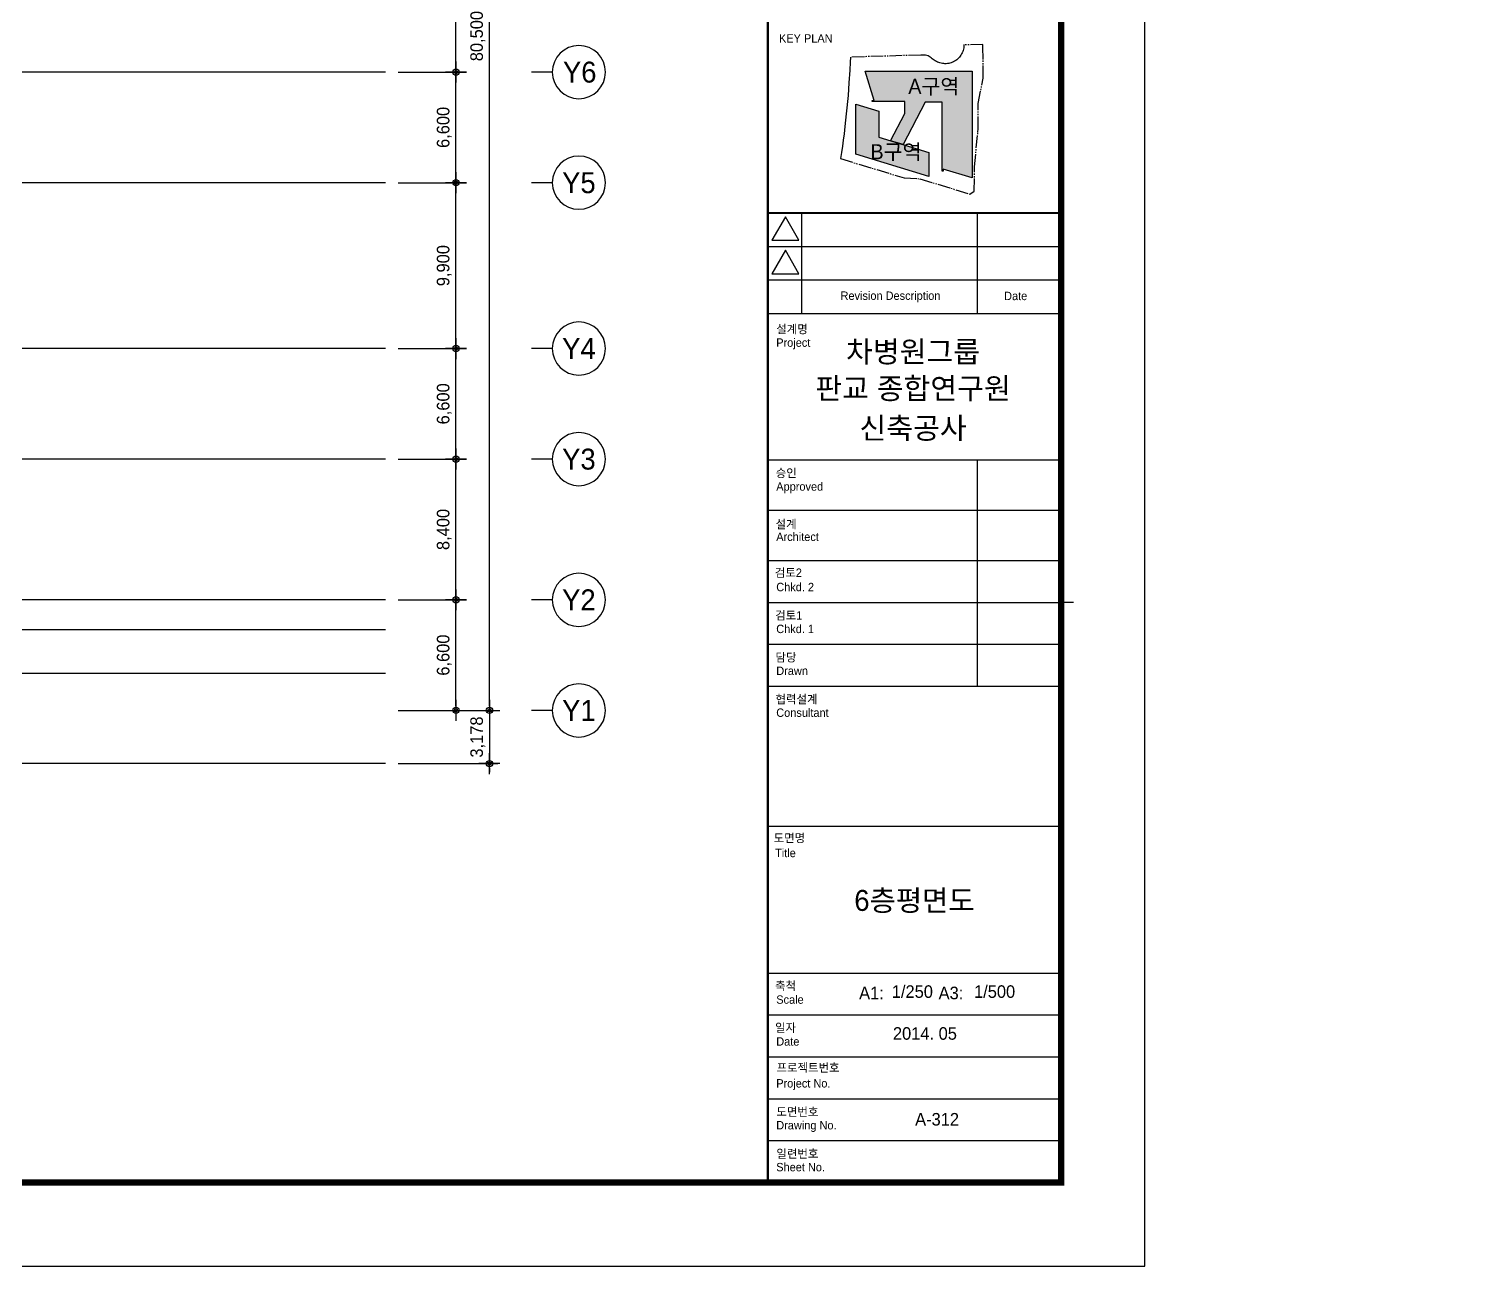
# Model space of a CAD drawing. Header units: metres. Extents: x 630750 to 860239, y 578133 to 726633.
# Drawn here: x 774389 to 860239, y 578133 to 651998 of the extents above; entities that cross this region are included whole.
import ezdxf
from ezdxf.enums import TextEntityAlignment as Align

# ---------------------------------------------------------------- set-up
doc = ezdxf.new("R2010")
doc.units = ezdxf.units.M
doc.header["$LTSCALE"] = 300
doc.linetypes.add('SITE$0$ACAD$0$DASHED', pattern=[19.05, 12.7, -6.35])
doc.linetypes.add('SITE$0$PROPERTY', pattern=[37.5, 25, -2.5, 2.5, -2.5, 2.5, -2.5])
doc.layers.get('Defpoints').update_dxf_attribs({"color": 8})
for name, color, linetype in [('001dmp-FORM', 7, 'Continuous'), ('A-CEN-1', 1, 'Continuous'), ('A-DIM', 7, 'Continuous'), ('A-GRID-DIMS', 14, 'Continuous'), ('A-HAT-2', 8, 'Continuous'), ('A-TXT-S', 3, 'Continuous'), ('DIM', 7, 'Continuous'), ('SITE$0$C-PROP', 72, 'SITE$0$ACAD$0$DASHED')]:
    doc.layers.add(name, color=color, linetype=linetype)
doc.styles.add('TEXT(돋음)', font='')
doc.styles.add('돋움', font='')
doc.styles.get('TEXT(돋음)').set_extended_font_data('Dotum')
doc.styles.get('돋움').set_extended_font_data('Dotum')
doc.dimstyles.new('DIM250', dxfattribs={"dimscale": 250, "dimtxt": 3, "dimasz": 1, "dimexe": 2, "dimexo": 3, "dimgap": 1, "dimtad": 1, "dimdec": 0, "dimzin": 0, "dimdsep": 46, "dimlunit": 6, "dimtxsty": 'TEXT(돋음)', "dimblk": 'Z_DOT', "dimcen": 2.5, "dimdle": 2, "dimclrd": 256, "dimclre": 256, "dimclrt": 3, "dimadec": 0, "dimazin": 0, "dimtfac": 1, "dimtdec": 0, "dimtix": 1, "dimtmove": 2, "dimatfit": 3, "dimldrblk": 'Z_DOT', "dimfxl": 1, "dimtolj": 1, "dimtzin": 0, "dimarcsym": 0})

# ---------------------------------------------------------------- blocks, each defined once
blk = doc.blocks.new('Z_DOT')
at = {"layer": 'DIM', "color": 7}
for p, q in [((-2.5, 0), (2.5, 0)), ((0, -2.5), (0, 2.5))]:
    blk.add_line(p, q, dxfattribs=at)
for radius in [0.75, 0.375]:
    blk.add_circle((0, 0), radius, dxfattribs=at)
blk = doc.blocks.new('*D41')
at = {"layer": 'A-DIM', "lineweight": -2, "transparency": 16777216}
for p, q in [((796435, 691810), (802384, 691810)), ((801884, 611560), (801884, 691560)), ((796435, 611310), (802384, 611310))]:
    blk.add_line(p, q, dxfattribs=at)
at = {"layer": 'Defpoints', "color": 0, "transparency": 16777216}
for p in [(795685, 691810), (801884, 691810), (795685, 611310)]:
    blk.add_point(p, dxfattribs=at)
at = {"layer": 'A-DIM', "lineweight": -2, "transparency": 16777216, "xscale": 250, "yscale": 250, "zscale": 250}
for p, rotation in [((801884, 691810), 90), ((801884, 611310), 270)]:
    blk.add_blockref('Z_DOT', p, dxfattribs=dict(at, rotation=rotation))
at = {"layer": 'A-DIM', "color": 3, "transparency": 16777216, "insert": (801187, 651560), "char_height": 750, "attachment_point": 5, "rotation": 90, "style": 'TEXT(돋음)'}
blk.add_mtext('\\A1;80,500', dxfattribs=at)
blk = doc.blocks.new('*D42')
at = {"layer": 'A-DIM', "lineweight": -2, "transparency": 16777216}
for p, q in [((796435, 617910), (800385, 617910)), ((799885, 611560), (799885, 617660)), ((796435, 611310), (800385, 611310))]:
    blk.add_line(p, q, dxfattribs=at)
at = {"layer": 'Defpoints', "color": 0, "transparency": 16777216}
for p in [(795685, 617910), (799885, 617910), (795685, 611310)]:
    blk.add_point(p, dxfattribs=at)
at = {"layer": 'A-DIM', "lineweight": -2, "transparency": 16777216, "xscale": 250, "yscale": 250, "zscale": 250}
for p, rotation in [((799885, 617910), 90), ((799885, 611310), 270)]:
    blk.add_blockref('Z_DOT', p, dxfattribs=dict(at, rotation=rotation))
at = {"layer": 'A-DIM', "color": 3, "transparency": 16777216, "insert": (799187, 614610), "char_height": 750, "attachment_point": 5, "rotation": 90, "style": 'TEXT(돋음)'}
blk.add_mtext('\\A1;6,600', dxfattribs=at)
blk = doc.blocks.new('*D43')
at = {"layer": 'A-DIM', "lineweight": -2, "transparency": 16777216}
for p, q in [((796435, 626310), (800385, 626310)), ((799885, 618160), (799885, 626060)), ((796435, 617910), (800385, 617910))]:
    blk.add_line(p, q, dxfattribs=at)
at = {"layer": 'Defpoints', "color": 0, "transparency": 16777216}
for p in [(795685, 626310), (799885, 626310), (795685, 617910)]:
    blk.add_point(p, dxfattribs=at)
at = {"layer": 'A-DIM', "lineweight": -2, "transparency": 16777216, "xscale": 250, "yscale": 250, "zscale": 250}
for p, rotation in [((799885, 626310), 90), ((799885, 617910), 270)]:
    blk.add_blockref('Z_DOT', p, dxfattribs=dict(at, rotation=rotation))
at = {"layer": 'A-DIM', "color": 3, "transparency": 16777216, "insert": (799187, 622110), "char_height": 750, "attachment_point": 5, "rotation": 90, "style": 'TEXT(돋음)'}
blk.add_mtext('\\A1;8,400', dxfattribs=at)
blk = doc.blocks.new('*D44')
at = {"layer": 'A-DIM', "lineweight": -2, "transparency": 16777216}
for p, q in [((796435, 632910), (800385, 632910)), ((799885, 626560), (799885, 632660)), ((796435, 626310), (800385, 626310))]:
    blk.add_line(p, q, dxfattribs=at)
at = {"layer": 'Defpoints', "color": 0, "transparency": 16777216}
for p in [(795685, 632910), (799885, 632910), (795685, 626310)]:
    blk.add_point(p, dxfattribs=at)
at = {"layer": 'A-DIM', "lineweight": -2, "transparency": 16777216, "xscale": 250, "yscale": 250, "zscale": 250}
for p, rotation in [((799885, 632910), 90), ((799885, 626310), 270)]:
    blk.add_blockref('Z_DOT', p, dxfattribs=dict(at, rotation=rotation))
at = {"layer": 'A-DIM', "color": 3, "transparency": 16777216, "insert": (799187, 629610), "char_height": 750, "attachment_point": 5, "rotation": 90, "style": 'TEXT(돋음)'}
blk.add_mtext('\\A1;6,600', dxfattribs=at)
blk = doc.blocks.new('*D45')
at = {"layer": 'A-DIM', "lineweight": -2, "transparency": 16777216}
for p, q in [((796435, 649410), (800385, 649410)), ((799885, 643060), (799885, 649160)), ((796435, 642810), (800385, 642810))]:
    blk.add_line(p, q, dxfattribs=at)
at = {"layer": 'Defpoints', "color": 0, "transparency": 16777216}
for p in [(795685, 649410), (799885, 649410), (795685, 642810)]:
    blk.add_point(p, dxfattribs=at)
at = {"layer": 'A-DIM', "lineweight": -2, "transparency": 16777216, "xscale": 250, "yscale": 250, "zscale": 250}
for p, rotation in [((799885, 649410), 90), ((799885, 642810), 270)]:
    blk.add_blockref('Z_DOT', p, dxfattribs=dict(at, rotation=rotation))
at = {"layer": 'A-DIM', "color": 3, "transparency": 16777216, "insert": (799187, 646110), "char_height": 750, "attachment_point": 5, "rotation": 90, "style": 'TEXT(돋음)'}
blk.add_mtext('\\A1;6,600', dxfattribs=at)
blk = doc.blocks.new('*D46')
at = {"layer": 'A-DIM', "lineweight": -2, "transparency": 16777216}
for p, q in [((796435, 642810), (800385, 642810)), ((799885, 633160), (799885, 642560)), ((796435, 632910), (800385, 632910))]:
    blk.add_line(p, q, dxfattribs=at)
at = {"layer": 'Defpoints', "color": 0, "transparency": 16777216}
for p in [(795685, 642810), (799885, 642810), (795685, 632910)]:
    blk.add_point(p, dxfattribs=at)
at = {"layer": 'A-DIM', "lineweight": -2, "transparency": 16777216, "xscale": 250, "yscale": 250, "zscale": 250}
for p, rotation in [((799885, 642810), 90), ((799885, 632910), 270)]:
    blk.add_blockref('Z_DOT', p, dxfattribs=dict(at, rotation=rotation))
at = {"layer": 'A-DIM', "color": 3, "transparency": 16777216, "insert": (799187, 637860), "char_height": 750, "attachment_point": 5, "rotation": 90, "style": 'TEXT(돋음)'}
blk.add_mtext('\\A1;9,900', dxfattribs=at)
blk = doc.blocks.new('*D47')
at = {"layer": 'A-DIM', "lineweight": -2, "transparency": 16777216}
for p, q in [((796435, 659310), (800385, 659310)), ((799885, 649660), (799885, 659060)), ((796435, 649410), (800385, 649410))]:
    blk.add_line(p, q, dxfattribs=at)
at = {"layer": 'Defpoints', "color": 0, "transparency": 16777216}
for p in [(795685, 659310), (799885, 659310), (795685, 649410)]:
    blk.add_point(p, dxfattribs=at)
at = {"layer": 'A-DIM', "lineweight": -2, "transparency": 16777216, "xscale": 250, "yscale": 250, "zscale": 250}
for p, rotation in [((799885, 659310), 90), ((799885, 649410), 270)]:
    blk.add_blockref('Z_DOT', p, dxfattribs=dict(at, rotation=rotation))
at = {"layer": 'A-DIM', "color": 3, "transparency": 16777216, "insert": (799187, 654360), "char_height": 750, "attachment_point": 5, "rotation": 90, "style": 'TEXT(돋음)'}
blk.add_mtext('\\A1;9,900', dxfattribs=at)
blk = doc.blocks.new('*D54')
at = {"layer": 'A-DIM', "lineweight": -2, "transparency": 16777216}
for p, q in [((796435, 611310), (802384, 611310)), ((801884, 611560), (801884, 611810)), ((801884, 611310), (801884, 608133)), ((796435, 608133), (802384, 608133)), ((801884, 607883), (801884, 607633))]:
    blk.add_line(p, q, dxfattribs=at)
at = {"layer": 'Defpoints', "color": 0, "transparency": 16777216}
for p in [(795685, 611310), (795685, 608133), (801884, 608133)]:
    blk.add_point(p, dxfattribs=at)
at = {"layer": 'A-DIM', "lineweight": -2, "transparency": 16777216, "xscale": 250, "yscale": 250, "zscale": 250}
for p, rotation in [((801884, 611310), 270), ((801884, 608133), 90)]:
    blk.add_blockref('Z_DOT', p, dxfattribs=dict(at, rotation=rotation))
at = {"layer": 'A-DIM', "color": 3, "transparency": 16777216, "insert": (801187, 609721), "char_height": 750, "attachment_point": 5, "rotation": 90, "style": 'TEXT(돋음)'}
blk.add_mtext('\\A1;3,178', dxfattribs=at)
blk = doc.blocks.new('주열마킹')
blk.add_line((0, 5), (0, 0))
blk.add_circle((0, 11.35), 6.35)
at = {"color": 3, "style": '돋움'}
blk.add_attdef('NO', text='', height=5, dxfattribs=at).set_placement((0, 11.35), align=Align.MIDDLE_CENTER)
blk = doc.blocks.new('xref-sheet(건축)')
h = blk.add_hatch(color=7)
edge = h.paths.add_edge_path()
edge.add_spline(control_points=[(9178.9, 471), (9179.1, 471), (9179.3, 471), (9179.5, 471), (9179.5, 471), (9179.5, 471), (9179.5, 470.9), (9179.5, 470.8), (9179.5, 470.7), (9179.5, 470.6), (9179.3, 470.6), (9179.1, 470.6), (9178.8, 470.6), (9178.8, 470.6), (9178.8, 470.6), (9178.8, 470.7), (9178.9, 470.8), (9178.9, 470.9), (9178.9, 471)], knot_values=[0, 0, 0, 0, 1, 1, 1, 2, 2, 2, 3, 3, 3, 4, 4, 4, 5, 5, 5, 6, 6, 6, 6], degree=3, periodic=0)
at = {"layer": '001dmp-FORM'}
for p, q in [((7590, 2515), (7590, 2275)), ((8010, 2515), (8010, 2275)), ((7584.2, 2449.7), (7551.7, 2505.8)), ((7519.2, 2449.7), (7584.2, 2449.7)), ((7510, 2435), (8210, 2435)), ((7584.2, 2369.7), (7551.7, 2425.8)), ((7519.2, 2369.7), (7584.2, 2369.7)), ((7510, 2355), (8210, 2355)), ((7510, 2275), (8210, 2275)), ((7510, 1925), (8210, 1925)), ((8010, 1925), (8010, 1385)), ((7510, 1805), (8210, 1805)), ((7510, 1685), (8210, 1685)), ((7510, 1585), (8210, 1585)), ((8240, 1585), (8210, 1585)), ((7510, 1485), (8210, 1485)), ((7510, 1385), (8210, 1385)), ((8210, 1050), (7510, 1050)), ((7510, 700), (8210, 700)), ((7510, 600), (8210, 600)), ((7510, 500), (8210, 500)), ((7510, 400), (8210, 400)), ((7510, 300), (8210, 300))]:
    blk.add_line(p, q, dxfattribs=at)
at = {"layer": '001dmp-FORM', "color": 30}
blk.add_lwpolyline([(8410, 5940), (0, 5940), (0, 0), (8410, 0)], close=True, dxfattribs=at)
at = {"layer": '001dmp-FORM', "const_width": 15}
blk.add_lwpolyline([(300, 200), (300, 5740), (8210, 5740), (8210, 200)], close=True, dxfattribs=at)
at = {"layer": '001dmp-FORM', "const_width": 5}
for points in [[(7510, 200), (7510, 5740)], [(7510, 2515), (8210, 2515)]]:
    blk.add_lwpolyline(points, dxfattribs=at)
at = {"layer": '001dmp-FORM'}
for points in [[(7551.7, 2505.8), (7519.2, 2449.7)], [(7551.7, 2425.8), (7519.2, 2369.7)]]:
    blk.add_lwpolyline(points, dxfattribs=at)
at = {"layer": '001dmp-FORM', "color": 3, "linetype": 'Continuous', "style": '돋움'}
for s, p in [('KEY PLAN', (7536.5, 2921.7)), ('승인', (7528.8, 1883.9)), ('설계', (7528.5, 1761.6)), ('검토2', (7526.5, 1645.9)), ('검토1', (7527.4, 1543.8)), ('담당', (7528.1, 1443.6)), ('협력설계', (7528.1, 1343.6)), ('도면명', (7523.7, 1012.4)), ('축척', (7527.2, 659.4)), ('일자', (7527.2, 559.4)), ('프로젝트번호', (7530.5, 464.1)), ('도면번호', (7530.3, 358.6)), ('일련번호', (7530.3, 258.6))]:
    blk.add_text(s, height=20, dxfattribs=at).set_placement(p)
for s, p in [('Revision Description', (7802.7, 2317.3)), ('Date', (8101.6, 2316.7))]:
    blk.add_text(s, height=20, dxfattribs=at).set_placement(p, align=Align.MIDDLE_CENTER)
for s, p in [('설계명', (7530, 2237.3)), ('Project', (7530, 2205.3)), ('Approved', (7530, 1861.7)), ('Architect', (7530, 1741.7)), ('Chkd. 2', (7530, 1621.7)), ('Chkd. 1', (7530, 1521.7)), ('Drawn', (7530, 1421.7)), ('Consultant', (7530, 1321.7)), ('Title', (7527.2, 986.7)), ('Scale', (7530, 636.7)), ('Date', (7530, 536.7)), ('Project No.', (7530, 436.7)), ('Drawing No.', (7530, 336.7)), ('Sheet No.', (7530, 236.7))]:
    blk.add_text(s, height=20, dxfattribs=at).set_placement(p, align=Align.MIDDLE_LEFT)
at = {"layer": '001dmp-FORM', "color": 3, "style": '돋움'}
for s, p in [('차병원그룹', (7856.6, 2184)), ('판교 종합연구원', (7856.6, 2096.7)), ('신축공사', (7856.6, 2001.8))]:
    blk.add_text(s, height=51, dxfattribs=at).set_placement(p, align=Align.MIDDLE)
for s, p in [('A1:            A3:      ', (7884.9, 652.5)), ('2014. 05', (7884.9, 555.8))]:
    blk.add_text(s, height=30, rotation=0, dxfattribs=at).set_placement(p, align=Align.MIDDLE_CENTER)

msp = doc.modelspace()

# ---------------------------------------------------------------- hatches: boundary and pattern name
at = {"layer": 'A-HAT-2'}
h = msp.add_hatch(color=251, dxfattribs=at)
h.paths.add_polyline_path([(828896.342, 647609.669), (828896.342, 644027.547), (828896.342, 643639.443), (830688.842, 643095.151), (830688.842, 649465.163), (824316.098, 649465.163), (824867.207, 647650.163), (826668.843, 647650.163), (826668.843, 646933.913), (825826.961, 645314.279), (826568.03, 645089.255), (827883.587, 647620.164)])
h.paths.add_polyline_path([(825116.342, 645530.057), (825116.342, 647087.83), (823743.842, 647504.587), (823743.842, 644512.434), (828108.457, 643187.129), (828108.457, 644621.508)])

# ---------------------------------------------------------------- linework, layer by layer
at = {"layer": 'A-CEN-1', "linetype": 'Continuous'}
for p, q in [((795684.429, 649410.238, 0), (657202.595, 649410.239, 0)), ((795684.429, 642810.238, 0), (744904.619, 642810.239, 0)), ((795684.429, 632910.238, 0), (744904.619, 632910.239, 0)), ((795684.429, 626310.238, 0), (744904.407, 626310.239, 0)), ((795684.429, 617910.238, 0), (744904.407, 617910.239, 0)), ((795684.506, 608132.543, 0), (768618.902, 608132.543, 0))]:
    msp.add_line(p, q, dxfattribs=at)
at = {"layer": 'A-CEN-1', "linetype": 'Continuous', "ltscale": 0.1}
for p, q in [((795684.332, 616110.238, 0), (744904.4, 616110.238, 0)), ((795684.332, 613510.238, 0), (762119.576, 613510.238, 0))]:
    msp.add_line(p, q, dxfattribs=at)
at = {"layer": 'A-HAT-2', "color": 2}
for points in [[(824715.093, 647650.163), (824715.093, 647721.413), (824845.573, 647721.413), (824316.098, 649465.163), (830688.842, 649465.163), (830688.842, 643095.151), (828967.594, 643617.807), (828967.594, 643495.165), (828896.342, 643495.165), (828896.342, 643789.881), (828896.342, 644027.547), (828896.342, 647609.669), (827883.587, 647620.164)], [(823743.842, 647504.587), (825116.342, 647087.83), (825116.342, 645530.057), (828108.457, 644621.508), (828108.457, 643187.129), (823743.842, 644512.434), (823743.842, 647504.587)], [(826568.03, 645089.255), (825826.961, 645314.279), (826668.843, 646933.913), (826668.843, 647650.163), (824715.093, 647650.163)], [(827883.587, 647620.164), (826568.03, 645089.255)]]:
    msp.add_lwpolyline(points, dxfattribs=at)
at = {"layer": 'SITE$0$C-PROP', "color": 5, "linetype": 'SITE$0$PROPERTY', "ltscale": 0.1}
msp.add_lwpolyline([(823426.953, 650303.836), (823411.461, 650004.097), (823387.652, 649516.994), (823341.535, 648769.14), (823317.512, 648395.903), (823286.1, 648024.158), (823250.664, 647652.085), (823214.952, 647281.667), (823177.586, 646910.973), (823139.778, 646538.847), (823096.953, 646168.266), (823043.722, 645723.196), (822998.747, 645353.279), (822951.18, 644982.591), (822896.666, 644614.829), (822842.207, 644244.697), (826631.817, 643092.896), (827562.849, 643045.246), (830560.101, 642133.794), (830819.081, 642304.316), (830825.276, 643765.331), (831037.862, 645832.18), (831050.976, 646017.282), (831044.794, 647532.342), (831355.784, 649047.727), (831337.336, 650925.236), (831332.946, 651066.29), (830197.131, 651032.662), (830196.948, 650998.971), (830194.813, 650925.855), (830185.618, 650850.207), (830170.69, 650776.326), (830151.02, 650702.337), (830126.774, 650631.328), (830097.512, 650561.866), (830063.728, 650493.013), (830024.157, 650428.299), (829981.444, 650366.123), (829934.156, 650306.927), (829883.231, 650251.207), (829829.164, 650198.025), (829771.459, 650148.319), (829710.559, 650103.523), (829645.968, 650064.573), (829579.172, 650028.657), (829509.898, 649997.43), (829439.579, 649970.449), (829366.78, 649948.156), (829293.158, 649930.826), (829217.994, 649918.681), (829142.447, 649912.932), (829067.289, 649910.988), (828991.527, 649914.723), (828915.657, 649923.201), (828841.335, 649936.695), (828767.621, 649954.711), (828694.737, 649977.965), (828625.054, 650006.511), (828556.697, 650039.357), (828490.382, 650076.282), (828427.489, 650119.216), (828366.693, 650163.858), (828307.497, 650211.146), (828251.777, 650262.072), (828190.538, 650305.28), (828125.878, 650342.48), (828057.079, 650373.893), (827987.008, 650398.634), (827914.232, 650417.146), (827839.963, 650428.27), (827764.255, 650429.634), (827710.657, 650428.891), (827634.782, 650427.168)], close=True, dxfattribs=at)

# ---------------------------------------------------------------- block references
at = {"xscale": 24.9999912600033, "yscale": 24.99999123637099, "zscale": 24.99999123690949}
msp.add_blockref('xref-sheet(건축)', (630749.995, 578132.782), dxfattribs=at)
at = {"layer": 'A-GRID-DIMS'}
ref = msp.add_blockref('주열마킹', (804384.4, 649410.236, 0), dxfattribs=dict(at, xscale=-250.0000000006985, yscale=250, zscale=250, rotation=269.9999997677735))
ref.add_attrib('NO', 'Y6', dxfattribs={"layer": '0', "color": 3, "height": 1250, "rotation": 359.99999973, "style": '돋움'}).set_placement((807270.577, 649410.236, 0), align=Align.MIDDLE_CENTER)
ref = msp.add_blockref('주열마킹', (804384.396, 642810.236, 0), dxfattribs=dict(at, xscale=-250.0000000006985, yscale=250, zscale=250, rotation=269.9999997677735))
ref.add_attrib('NO', 'Y5', dxfattribs={"layer": '0', "color": 3, "height": 1250, "rotation": 359.99999973, "style": '돋움'}).set_placement((807221.896, 642810.235, 0), align=Align.MIDDLE_CENTER)
ref = msp.add_blockref('주열마킹', (804384.39, 632910.236, 0), dxfattribs=dict(at, xscale=-250.0000000006985, yscale=250, zscale=250, rotation=269.9999997677735))
ref.add_attrib('NO', 'Y4', dxfattribs={"layer": '0', "color": 3, "height": 1250, "rotation": 359.99999973, "style": '돋움'}).set_placement((807221.89, 632910.234, 0), align=Align.MIDDLE_CENTER)
ref = msp.add_blockref('주열마킹', (804384.386, 626310.236, 0), dxfattribs=dict(at, xscale=-250.0000000006985, yscale=250, zscale=250, rotation=269.9999997677735))
ref.add_attrib('NO', 'Y3', dxfattribs={"layer": '0', "color": 3, "height": 1250, "rotation": 359.99999973, "style": '돋움'}).set_placement((807221.886, 626310.234, 0), align=Align.MIDDLE_CENTER)
ref = msp.add_blockref('주열마킹', (804384.38, 617910.235, 0), dxfattribs=dict(at, xscale=-250.0000000006985, yscale=250, zscale=250, rotation=269.9999997677735))
ref.add_attrib('NO', 'Y2', dxfattribs={"layer": '0', "color": 3, "height": 1250, "rotation": 359.99999973, "style": '돋움'}).set_placement((807221.88, 617910.234, 0), align=Align.MIDDLE_CENTER)
ref = msp.add_blockref('주열마킹', (804384.38, 611310.236, 0), dxfattribs=dict(at, xscale=-250.0000000006985, yscale=250, zscale=250, rotation=269.9999997677735))
ref.add_attrib('NO', 'Y1', dxfattribs={"layer": '0', "color": 3, "height": 1250, "rotation": 359.99999973, "style": '돋움'}).set_placement((807221.88, 611310.235, 0), align=Align.MIDDLE_CENTER)

# ---------------------------------------------------------------- texts
at = {"layer": '001dmp-FORM', "color": 3, "style": '돋움'}
for s, height, p in [('6층평면도', 1250, (827250.201, 599968.333)), ('1/250         1/500', 750, (829577.506, 594526.954)), ('A-312', 750, (828598.117, 586905.511))]:
    msp.add_text(s, height=height, rotation=0.00001751, dxfattribs=at).set_placement(p, align=Align.MIDDLE_CENTER)
at = {"layer": 'A-TXT-S', "color": 3, "style": '돋움'}
for s, p in [('A구역', (826880.502, 648111.155)), ('B구역', (824622.713, 644208.434))]:
    msp.add_text(s, height=900, dxfattribs=at).set_placement(p)

# ---------------------------------------------------------------- dimensions: what is measured, and where the dimension line sits
at = {"layer": 'A-DIM'}
for base, p1, p2, angle, picture, middle in [((801884.5, 691810.239, 0), (795684.506, 611310.238, 0), (795684.501, 691810.239, 0), 89.99999976, '*D41', (801186.738, 651560.238, 0)), ((799884.502, 659310.239, 0), (795684.501, 649410.239, 0), (795684.501, 659310.239, 0), 89.99999976, '*D47', (799186.741, 654360.239, 0)), ((799884.501, 649410.239, 0), (795684.501, 642810.239, 0), (795684.501, 649410.239, 0), 89.99999976, '*D45', (799186.74, 646110.239, 0)), ((799884.502, 642810.239, 0), (795684.501, 632910.239, 0), (795684.501, 642810.239, 0), 89.99999976, '*D46', (799186.741, 637860.239, 0)), ((799884.501, 632910.239, 0), (795684.5, 626310.239, 0), (795684.501, 632910.239, 0), 89.99999976, '*D44', (799186.74, 629610.239, 0)), ((799884.502, 626310.239, 0), (795684.5, 617910.238, 0), (795684.5, 626310.239, 0), 89.99999976, '*D43', (799186.741, 622110.238, 0)), ((799884.501, 617910.238, 0), (795684.506, 611310.238, 0), (795684.5, 617910.238, 0), 89.99999976, '*D42', (799186.74, 614610.238, 0)), ((801884.5, 608132.543, 0), (795684.506, 611310.238, 0), (795684.506, 608132.543, 0), 90, '*D54', (801186.738, 609721.391, 0))]:
    dim = msp.add_linear_dim(base=base, p1=p1, p2=p2, angle=angle, dimstyle='DIM250', dxfattribs=at)
    dim.commit()
    dim.dimension.update_dxf_attribs({"geometry": picture, "text_midpoint": middle})

doc.saveas('drawing.dxf')
